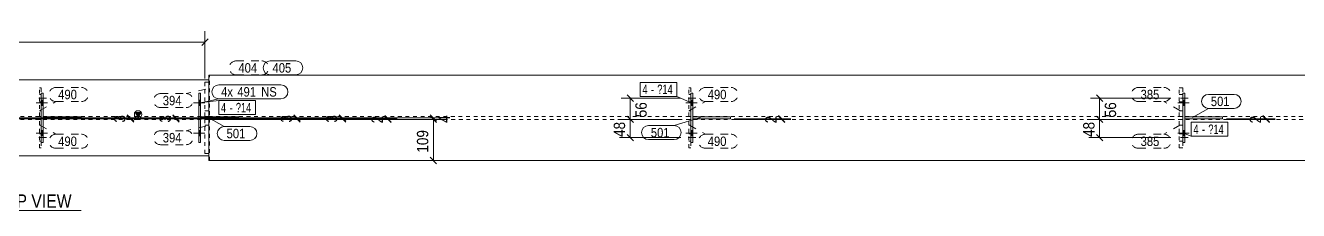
# Model space of a CAD drawing. Header units: millimetres. Extents: x 2 to 1174, y 1 to 825.
# Drawn here: x 559.1 to 895.4, y 561 to 609.8 of the extents above; entities that cross this region are included whole.
import ezdxf

# ---------------------------------------------------------------- set-up
doc = ezdxf.new("R2010")
doc.units = ezdxf.units.MM
for name, pattern in [('XKITLINE00', [0]), ('XKITLINE01', [4, 1, -1, 1, -1]), ('XKITLINE02', [4, 2, -2])]:
    doc.linetypes.add(name, pattern=pattern)
for name, color, linetype, lineweight in [('Bolt', 3, 'Continuous', 0), ('BoltMark', 7, 'Continuous', 0), ('Dimensions', 7, 'Continuous', 0), ('OtherObjectType', 7, 'Continuous', 0), ('Part', 2, 'Continuous', 0), ('PartMark', 7, 'Continuous', 0)]:
    doc.layers.add(name, color=color, linetype=linetype, lineweight=lineweight)
doc.styles.add('ARIAL', font='ARIAL.TTF')
doc.styles.add('ARIAL_NARROW', font='ARIALN.TTF')

# ---------------------------------------------------------------- blocks, each defined once
blk = doc.blocks.new('*A81')
at = {"layer": 'Bolt', "color": 3, "linetype": 'XKITLINE02', "lineweight": 0}
for p, q in [((564.66, 590.64), (561.66, 590.64)), ((563.31, 591.62), (562.81, 591.62)), ((563.31, 589.65), (562.81, 589.65))]:
    blk.add_line(p, q, dxfattribs=at)
blk = doc.blocks.new('*A82')
at = {"layer": 'Bolt', "color": 3, "linetype": 'XKITLINE02', "lineweight": 0}
for p, q in [((564.66, 580.24), (561.66, 580.24)), ((563.31, 581.22), (562.81, 581.22)), ((563.31, 579.25), (562.81, 579.25))]:
    blk.add_line(p, q, dxfattribs=at)
blk = doc.blocks.new('*A83')
at = {"layer": 'Bolt'}
for points in [[(563.31, 590.14), (563.81, 590.14), (563.81, 588.74), (563.31, 588.74)], [(563.31, 590.14), (563.81, 590.14), (563.81, 588.74), (563.31, 588.74)], [(563.31, 582.14), (563.81, 582.14), (563.81, 580.74), (563.31, 580.74)], [(563.31, 582.14), (563.81, 582.14), (563.81, 580.74), (563.31, 580.74)]]:
    blk.add_hatch(color=3, dxfattribs=at).paths.add_polyline_path(points, flags=17)
at = {"layer": 'Bolt', "color": 3, "linetype": 'XKITLINE00', "lineweight": 0}
for p, q in [((564.97, 589.44), (561.97, 589.44)), ((564.97, 589.44), (561.97, 589.44)), ((563.81, 590.14), (563.31, 590.14)), ((563.81, 590.14), (563.31, 590.14)), ((563.81, 588.74), (563.31, 588.74)), ((563.81, 588.74), (563.31, 588.74)), ((563.81, 582.14), (563.31, 582.14)), ((563.81, 582.14), (563.31, 582.14)), ((564.97, 581.44), (561.97, 581.44)), ((564.97, 581.44), (561.97, 581.44)), ((563.81, 580.74), (563.31, 580.74)), ((563.81, 580.74), (563.31, 580.74))]:
    blk.add_line(p, q, dxfattribs=at)
blk = doc.blocks.new('*A84')
at = {"layer": 'Part'}
blk.add_hatch(color=2, dxfattribs=at).paths.add_polyline_path([(588.1, 586.84), (589.7, 586.84), (588.9, 585.44)], flags=17)
at = {"layer": 'Part', "color": 2, "linetype": 'XKITLINE00', "lineweight": 0}
for p, q in [((363.15, 595.44), (118.89, 595.44)), ((404.73, 595.44), (363.25, 595.44)), ((446.63, 595.44), (404.83, 595.44)), ((488.21, 595.44), (446.73, 595.44)), ((546.91, 595.44), (488.31, 595.44)), ((588.81, 595.44), (547.01, 595.44)), ((607.54, 595.44), (588.91, 595.44)), ((607.54, 595.44), (607.54, 585.69)), ((588.9, 585.44), (588.1, 586.84)), ((588.1, 586.84), (589.7, 586.84)), ((589.7, 586.84), (588.9, 585.44)), ((607.54, 575.44), (607.54, 585.19)), ((363.15, 575.44), (118.89, 575.44)), ((404.73, 575.44), (363.25, 575.44)), ((446.63, 575.44), (404.83, 575.44)), ((488.21, 575.44), (446.73, 575.44)), ((546.91, 575.44), (488.31, 575.44)), ((588.81, 575.44), (547.01, 575.44)), ((607.54, 575.44), (588.91, 575.44))]:
    blk.add_line(p, q, dxfattribs=at)
at = {"layer": 'Part', "color": 7, "linetype": 'XKITLINE01', "lineweight": 0}
for p, q in [((118.89, 575.44), (118.89, 595.44)), ((363.15, 585.84), (118.89, 585.84)), ((404.73, 585.84), (363.25, 585.84)), ((446.63, 585.84), (404.83, 585.84)), ((488.21, 585.84), (446.73, 585.84)), ((546.91, 585.84), (488.31, 585.84)), ((588.81, 585.84), (547.01, 585.84)), ((607.54, 585.84), (588.91, 585.84)), ((607.54, 585.69), (607.54, 585.19)), ((363.15, 585.04), (118.89, 585.04)), ((404.73, 585.04), (363.25, 585.04)), ((446.63, 585.04), (404.83, 585.04)), ((488.21, 585.04), (446.73, 585.04)), ((546.91, 585.04), (488.31, 585.04)), ((588.81, 585.04), (547.01, 585.04)), ((607.54, 585.04), (588.91, 585.04))]:
    blk.add_line(p, q, dxfattribs=at)
at = {"layer": 'Part', "color": 2, "linetype": 'XKITLINE00', "lineweight": 0}
blk.add_circle((588.9, 586.34), 1, dxfattribs=at)
blk = doc.blocks.new('*A106')
at = {"layer": 'Part', "color": 7, "linetype": 'XKITLINE01', "lineweight": 0}
for p, q in [((562.81, 585.84), (562.81, 593.34)), ((562.81, 593.34), (563.31, 593.34)), ((563.31, 593.34), (563.31, 585.84)), ((562.81, 587.34), (563.31, 587.34)), ((563.31, 585.84), (562.81, 585.84))]:
    blk.add_line(p, q, dxfattribs=at)
blk = doc.blocks.new('*A107')
at = {"layer": 'Part', "color": 7, "linetype": 'XKITLINE01', "lineweight": 0}
for p, q in [((562.81, 577.54), (562.81, 585.04)), ((562.81, 585.04), (563.31, 585.04)), ((562.81, 583.54), (563.31, 583.54)), ((563.31, 585.04), (563.31, 577.54)), ((563.31, 577.54), (562.81, 577.54))]:
    blk.add_line(p, q, dxfattribs=at)
blk = doc.blocks.new('*A108')
at = {"layer": 'Part', "color": 2, "linetype": 'XKITLINE00', "lineweight": 0}
for p, q in [((563.81, 585.69), (573.81, 585.69)), ((573.81, 585.19), (563.81, 585.19)), ((573.81, 585.19), (573.81, 585.69))]:
    blk.add_line(p, q, dxfattribs=at)
at = {"layer": 'Part', "color": 7, "linetype": 'XKITLINE01', "lineweight": 0}
blk.add_line((563.81, 585.19), (563.81, 585.69), dxfattribs=at)
blk.add_line((563.81, 585.19), (563.81, 585.69), dxfattribs=at)
blk = doc.blocks.new('*A109')
at = {"layer": 'Part', "color": 2, "linetype": 'XKITLINE00', "lineweight": 0}
for p, q in [((563.31, 591.94), (563.81, 591.94)), ((563.31, 578.94), (563.31, 591.94)), ((563.81, 591.94), (563.81, 578.94)), ((563.81, 578.94), (563.31, 578.94))]:
    blk.add_line(p, q, dxfattribs=at)
blk = doc.blocks.new('*A110')
at = {"layer": 'Part', "color": 2, "linetype": 'XKITLINE00', "lineweight": 0}
for p, q in [((605.39, 585.69), (615.39, 585.69)), ((615.39, 585.19), (605.39, 585.19)), ((615.39, 585.19), (615.39, 585.69))]:
    blk.add_line(p, q, dxfattribs=at)
at = {"layer": 'Part', "color": 7, "linetype": 'XKITLINE01', "lineweight": 0}
blk.add_line((605.39, 585.19), (605.39, 585.69), dxfattribs=at)
blk.add_line((605.39, 585.19), (605.39, 585.69), dxfattribs=at)
blk = doc.blocks.new('*A111')
at = {"layer": 'Part', "color": 2, "linetype": 'XKITLINE00', "lineweight": 0}
for p, q in [((604.89, 591.94), (605.39, 591.94)), ((604.89, 578.94), (604.89, 591.94)), ((605.39, 591.94), (605.39, 578.94)), ((605.39, 578.94), (604.89, 578.94))]:
    blk.add_line(p, q, dxfattribs=at)
blk = doc.blocks.new('*A112')
at = {"layer": 'Part', "color": 7, "linetype": 'XKITLINE01', "lineweight": 0}
for p, q in [((734.39, 585.84), (734.39, 593.34)), ((734.39, 593.34), (734.89, 593.34)), ((734.89, 593.34), (734.89, 585.84)), ((734.39, 587.34), (734.89, 587.34)), ((734.89, 585.84), (734.39, 585.84))]:
    blk.add_line(p, q, dxfattribs=at)
blk = doc.blocks.new('*A113')
at = {"layer": 'Part', "color": 7, "linetype": 'XKITLINE01', "lineweight": 0}
for p, q in [((734.39, 577.54), (734.39, 585.04)), ((734.39, 585.04), (734.89, 585.04)), ((734.39, 583.54), (734.89, 583.54)), ((734.89, 585.04), (734.89, 577.54)), ((734.89, 577.54), (734.39, 577.54))]:
    blk.add_line(p, q, dxfattribs=at)
blk = doc.blocks.new('*A114')
at = {"layer": 'Part', "color": 2, "linetype": 'XKITLINE00', "lineweight": 0}
for p, q in [((735.39, 585.69), (745.39, 585.69)), ((745.39, 585.19), (735.39, 585.19)), ((745.39, 585.19), (745.39, 585.69))]:
    blk.add_line(p, q, dxfattribs=at)
at = {"layer": 'Part', "color": 7, "linetype": 'XKITLINE01', "lineweight": 0}
blk.add_line((735.39, 585.19), (735.39, 585.69), dxfattribs=at)
blk.add_line((735.39, 585.19), (735.39, 585.69), dxfattribs=at)
blk = doc.blocks.new('*A115')
at = {"layer": 'Part', "color": 2, "linetype": 'XKITLINE00', "lineweight": 0}
for p, q in [((734.89, 591.94), (735.39, 591.94)), ((734.89, 578.94), (734.89, 591.94)), ((735.39, 591.94), (735.39, 578.94)), ((735.39, 578.94), (734.89, 578.94))]:
    blk.add_line(p, q, dxfattribs=at)
blk = doc.blocks.new('*A116')
at = {"layer": 'Part', "color": 7, "linetype": 'XKITLINE01', "lineweight": 0}
for p, q in [((863.89, 585.84), (863.89, 593.34)), ((863.89, 593.34), (864.89, 593.34)), ((864.89, 593.34), (864.89, 585.84)), ((863.89, 587.34), (864.89, 587.34)), ((864.89, 585.84), (863.89, 585.84))]:
    blk.add_line(p, q, dxfattribs=at)
blk = doc.blocks.new('*A117')
at = {"layer": 'Part', "color": 7, "linetype": 'XKITLINE01', "lineweight": 0}
for p, q in [((863.89, 577.54), (863.89, 585.04)), ((863.89, 585.04), (864.89, 585.04)), ((863.89, 583.54), (864.89, 583.54)), ((864.89, 585.04), (864.89, 577.54)), ((864.89, 577.54), (863.89, 577.54))]:
    blk.add_line(p, q, dxfattribs=at)
blk = doc.blocks.new('*A118')
at = {"layer": 'Part', "color": 2, "linetype": 'XKITLINE00', "lineweight": 0}
for p, q in [((865.39, 585.69), (875.39, 585.69)), ((875.39, 585.19), (865.39, 585.19)), ((875.39, 585.19), (875.39, 585.69))]:
    blk.add_line(p, q, dxfattribs=at)
at = {"layer": 'Part', "color": 7, "linetype": 'XKITLINE01', "lineweight": 0}
blk.add_line((865.39, 585.19), (865.39, 585.69), dxfattribs=at)
blk.add_line((865.39, 585.19), (865.39, 585.69), dxfattribs=at)
blk = doc.blocks.new('*A119')
at = {"layer": 'Part', "color": 2, "linetype": 'XKITLINE00', "lineweight": 0}
for p, q in [((864.89, 591.94), (865.39, 591.94)), ((864.89, 578.94), (864.89, 591.94)), ((865.39, 591.94), (865.39, 578.94)), ((865.39, 578.94), (864.89, 578.94))]:
    blk.add_line(p, q, dxfattribs=at)
blk = doc.blocks.new('*A120')
at = {"layer": 'Part', "color": 2, "linetype": 'XKITLINE00', "lineweight": 0}
for p, q in [((1006.63, 596.69), (607.54, 596.69)), ((607.54, 596.69), (607.54, 585.69)), ((1006.63, 596.69), (1006.63, 585.94)), ((607.54, 574.19), (607.54, 585.19)), ((1006.63, 574.19), (1006.63, 584.94)), ((1006.63, 574.19), (607.54, 574.19))]:
    blk.add_line(p, q, dxfattribs=at)
at = {"layer": 'Part', "color": 7, "linetype": 'XKITLINE01', "lineweight": 0}
for p, q in [((607.54, 585.19), (607.54, 585.69)), ((1006.63, 584.94), (1006.63, 585.94))]:
    blk.add_line(p, q, dxfattribs=at)
blk = doc.blocks.new('*A126')
at = {"layer": 'Part', "color": 7, "linetype": 'XKITLINE01', "lineweight": 0}
for p, q in [((607.54, 594.84), (606.54, 594.84)), ((606.54, 594.84), (606.54, 585.84)), ((607.54, 585.84), (607.54, 594.84)), ((607.54, 587.34), (606.54, 587.34)), ((606.54, 585.84), (607.54, 585.84))]:
    blk.add_line(p, q, dxfattribs=at)
blk = doc.blocks.new('*A127')
at = {"layer": 'Part', "color": 7, "linetype": 'XKITLINE01', "lineweight": 0}
for p, q in [((607.54, 585.04), (606.54, 585.04)), ((606.54, 585.04), (606.54, 576.04)), ((607.54, 583.54), (606.54, 583.54)), ((607.54, 576.04), (607.54, 585.04)), ((606.54, 576.04), (607.54, 576.04))]:
    blk.add_line(p, q, dxfattribs=at)
blk = doc.blocks.new('*A131')
at = {"layer": 'Part', "color": 7, "linetype": 'XKITLINE01', "lineweight": 0}
for p, q in [((607.54, 585.84), (607.54, 585.84)), ((607.54, 585.84), (1006.63, 585.84)), ((607.54, 585.04), (607.54, 585.84)), ((607.54, 585.04), (607.54, 585.84)), ((995.32, 585.04), (995.32, 585.84)), ((1006.63, 585.84), (1006.63, 585.04)), ((1006.63, 585.04), (607.54, 585.04))]:
    blk.add_line(p, q, dxfattribs=at)
blk = doc.blocks.new('*A147')
at = {"layer": 'Bolt'}
for points in [[(604.89, 590.14), (605.39, 590.14), (605.39, 588.74), (604.89, 588.74)], [(604.89, 590.14), (605.39, 590.14), (605.39, 588.74), (604.89, 588.74)], [(604.89, 582.14), (605.39, 582.14), (605.39, 580.74), (604.89, 580.74)], [(604.89, 582.14), (605.39, 582.14), (605.39, 580.74), (604.89, 580.74)]]:
    blk.add_hatch(color=3, dxfattribs=at).paths.add_polyline_path(points, flags=17)
at = {"layer": 'Bolt', "color": 3, "linetype": 'XKITLINE00', "lineweight": 0}
for p, q in [((606.55, 589.44), (603.55, 589.44)), ((606.55, 589.44), (603.55, 589.44)), ((605.39, 590.14), (604.89, 590.14)), ((605.39, 590.14), (604.89, 590.14)), ((605.39, 588.74), (604.89, 588.74)), ((605.39, 588.74), (604.89, 588.74)), ((605.39, 582.14), (604.89, 582.14)), ((605.39, 582.14), (604.89, 582.14)), ((606.55, 581.44), (603.55, 581.44)), ((606.55, 581.44), (603.55, 581.44)), ((605.39, 580.74), (604.89, 580.74)), ((605.39, 580.74), (604.89, 580.74))]:
    blk.add_line(p, q, dxfattribs=at)
blk = doc.blocks.new('*A148')
at = {"layer": 'Bolt', "color": 3, "linetype": 'XKITLINE02', "lineweight": 0}
for p, q in [((736.24, 590.64), (733.24, 590.64)), ((734.89, 591.62), (734.39, 591.62)), ((734.89, 589.65), (734.39, 589.65))]:
    blk.add_line(p, q, dxfattribs=at)
blk = doc.blocks.new('*A149')
at = {"layer": 'Bolt', "color": 3, "linetype": 'XKITLINE02', "lineweight": 0}
for p, q in [((736.24, 580.24), (733.24, 580.24)), ((734.89, 581.22), (734.39, 581.22)), ((734.89, 579.25), (734.39, 579.25))]:
    blk.add_line(p, q, dxfattribs=at)
blk = doc.blocks.new('*A150')
at = {"layer": 'Bolt'}
for points in [[(734.89, 590.14), (735.39, 590.14), (735.39, 588.74), (734.89, 588.74)], [(734.89, 590.14), (735.39, 590.14), (735.39, 588.74), (734.89, 588.74)], [(734.89, 582.14), (735.39, 582.14), (735.39, 580.74), (734.89, 580.74)], [(734.89, 582.14), (735.39, 582.14), (735.39, 580.74), (734.89, 580.74)]]:
    blk.add_hatch(color=3, dxfattribs=at).paths.add_polyline_path(points, flags=17)
at = {"layer": 'Bolt', "color": 3, "linetype": 'XKITLINE00', "lineweight": 0}
for p, q in [((736.55, 589.44), (733.55, 589.44)), ((736.55, 589.44), (733.55, 589.44)), ((735.39, 590.14), (734.89, 590.14)), ((735.39, 590.14), (734.89, 590.14)), ((735.39, 588.74), (734.89, 588.74)), ((735.39, 588.74), (734.89, 588.74)), ((735.39, 582.14), (734.89, 582.14)), ((735.39, 582.14), (734.89, 582.14)), ((736.55, 581.44), (733.55, 581.44)), ((736.55, 581.44), (733.55, 581.44)), ((735.39, 580.74), (734.89, 580.74)), ((735.39, 580.74), (734.89, 580.74))]:
    blk.add_line(p, q, dxfattribs=at)
blk = doc.blocks.new('*A151')
at = {"layer": 'Bolt', "color": 3, "linetype": 'XKITLINE02', "lineweight": 0}
for p, q in [((866.24, 590.64), (862.74, 590.64)), ((864.89, 591.62), (863.89, 591.62)), ((864.89, 589.65), (863.89, 589.65))]:
    blk.add_line(p, q, dxfattribs=at)
blk = doc.blocks.new('*A152')
at = {"layer": 'Bolt', "color": 3, "linetype": 'XKITLINE02', "lineweight": 0}
for p, q in [((866.24, 580.24), (862.74, 580.24)), ((864.89, 581.22), (863.89, 581.22)), ((864.89, 579.25), (863.89, 579.25))]:
    blk.add_line(p, q, dxfattribs=at)
blk = doc.blocks.new('*A153')
at = {"layer": 'Bolt'}
for points in [[(864.89, 590.14), (865.39, 590.14), (865.39, 588.74), (864.89, 588.74)], [(864.89, 590.14), (865.39, 590.14), (865.39, 588.74), (864.89, 588.74)], [(864.89, 582.14), (865.39, 582.14), (865.39, 580.74), (864.89, 580.74)], [(864.89, 582.14), (865.39, 582.14), (865.39, 580.74), (864.89, 580.74)]]:
    blk.add_hatch(color=3, dxfattribs=at).paths.add_polyline_path(points, flags=17)
at = {"layer": 'Bolt', "color": 3, "linetype": 'XKITLINE00', "lineweight": 0}
for p, q in [((866.55, 589.44), (863.55, 589.44)), ((866.55, 589.44), (863.55, 589.44)), ((865.39, 590.14), (864.89, 590.14)), ((865.39, 590.14), (864.89, 590.14)), ((865.39, 588.74), (864.89, 588.74)), ((865.39, 588.74), (864.89, 588.74)), ((865.39, 582.14), (864.89, 582.14)), ((865.39, 582.14), (864.89, 582.14)), ((866.55, 581.44), (863.55, 581.44)), ((866.55, 581.44), (863.55, 581.44)), ((865.39, 580.74), (864.89, 580.74)), ((865.39, 580.74), (864.89, 580.74))]:
    blk.add_line(p, q, dxfattribs=at)
blk = doc.blocks.new('*A156')
at = {"layer": 'Part', "color": 7, "linetype": 'XKITLINE01', "lineweight": 0}
for p, q in [((995.32, 596.69), (607.54, 596.69)), ((607.54, 596.69), (607.54, 574.19)), ((607.71, 574.19), (607.71, 596.69)), ((995.15, 574.19), (995.15, 596.69)), ((995.32, 574.19), (995.32, 596.69)), ((995.32, 574.19), (607.54, 574.19))]:
    blk.add_line(p, q, dxfattribs=at)
blk = doc.blocks.new('*A305')
at = {"layer": 'Dimensions', "color": 7, "linetype": 'XKITLINE00', "lineweight": 0}
for p, q in [((432.63, 585.44), (645.29, 585.44)), ((432.63, 585.19), (645.29, 585.19)), ((642.04, 586.28), (643.73, 584.59)), ((642.04, 586.03), (643.73, 584.34)), ((642.89, 585.19), (642.89, 585.44))]:
    blk.add_line(p, q, dxfattribs=at)
at = {"layer": 'Dimensions', "color": 3}
for p in [(642.89, 585.44), (642.89, 585.19)]:
    blk.add_point(p, dxfattribs=at)
at = {"layer": 'Dimensions', "color": 3, "style": 'ARIAL', "width": 0.85}
blk.add_text('3', height=3, rotation=90.0002, dxfattribs=at).set_placement((641.54, 584.2))
blk = doc.blocks.new('*A306')
at = {"layer": 'Dimensions', "color": 7, "linetype": 'XKITLINE00', "lineweight": 0}
for p, q in [((390.73, 585.44), (633.29, 585.44)), ((390.73, 585.19), (633.29, 585.19)), ((630.04, 586.28), (631.73, 584.59)), ((630.04, 586.03), (631.73, 584.34)), ((630.89, 585.19), (630.89, 585.44))]:
    blk.add_line(p, q, dxfattribs=at)
at = {"layer": 'Dimensions', "color": 3}
for p in [(630.89, 585.44), (630.89, 585.19)]:
    blk.add_point(p, dxfattribs=at)
at = {"layer": 'Dimensions', "color": 3, "style": 'ARIAL', "width": 0.85}
blk.add_text('3', height=3, rotation=90.0002, dxfattribs=at).set_placement((629.54, 584.2))
blk = doc.blocks.new('*A307')
at = {"layer": 'Dimensions', "color": 7, "linetype": 'XKITLINE00', "lineweight": 0}
for p, q in [((349.15, 585.44), (601.29, 585.44)), ((349.15, 585.19), (601.29, 585.19)), ((598.04, 586.28), (599.73, 584.59)), ((598.04, 586.03), (599.73, 584.34)), ((598.89, 585.19), (598.89, 585.44))]:
    blk.add_line(p, q, dxfattribs=at)
at = {"layer": 'Dimensions', "color": 3}
for p in [(598.89, 585.44), (598.89, 585.19)]:
    blk.add_point(p, dxfattribs=at)
at = {"layer": 'Dimensions', "color": 3, "style": 'ARIAL', "width": 0.85}
blk.add_text('3', height=3, rotation=90.0002, dxfattribs=at).set_placement((597.54, 584.2))
blk = doc.blocks.new('*A308')
at = {"layer": 'Dimensions', "color": 7, "linetype": 'XKITLINE00', "lineweight": 0}
for p, q in [((315.4, 606.28), (313.71, 604.59)), ((314.56, 595.84), (314.56, 608.29)), ((314.56, 605.44), (606.54, 605.44)), ((607.39, 606.28), (605.69, 604.59)), ((606.54, 595.84), (606.54, 608.29))]:
    blk.add_line(p, q, dxfattribs=at)
at = {"layer": 'Dimensions', "color": 3}
for p in [(314.56, 605.44), (606.54, 605.44)]:
    blk.add_point(p, dxfattribs=at)
at = {"layer": 'Dimensions', "color": 3, "style": 'ARIAL', "width": 0.85}
blk.add_text('6747', height=3, dxfattribs=at).set_placement((456.1, 606.79))
blk = doc.blocks.new('*A309')
at = {"layer": 'OtherObjectType', "color": 7, "linetype": 'XKITLINE00', "lineweight": 0}
blk.add_line((551, 560.99), (573.82, 560.99), dxfattribs=at)
at = {"layer": 'OtherObjectType', "color": 7, "style": 'ARIAL', "width": 0.85}
blk.add_text('TOP VIEW', height=3.5, dxfattribs=at).set_placement((551, 561.74))
blk = doc.blocks.new('*A333')
at = {"layer": 'Dimensions', "color": 7, "linetype": 'XKITLINE00', "lineweight": 0}
for p, q in [((666.04, 585.88), (667.73, 584.19)), ((608.54, 585.04), (669.29, 585.04)), ((666.89, 574.19), (666.89, 585.04)), ((608.54, 574.19), (669.29, 574.19)), ((666.04, 575.03), (667.73, 573.34))]:
    blk.add_line(p, q, dxfattribs=at)
at = {"layer": 'Dimensions', "color": 3}
for p in [(666.89, 585.04), (666.89, 574.19)]:
    blk.add_point(p, dxfattribs=at)
at = {"layer": 'Dimensions', "color": 3, "style": 'ARIAL', "width": 0.85}
blk.add_text('109', height=3, rotation=90.0002, dxfattribs=at).set_placement((665.54, 576.27))
blk = doc.blocks.new('*A334')
at = {"layer": 'Dimensions', "color": 7, "linetype": 'XKITLINE00', "lineweight": 0}
for p, q in [((608.54, 585.44), (669.74, 585.44)), ((666.04, 586.28), (667.73, 584.59)), ((666.04, 585.88), (667.73, 584.19)), ((666.89, 585.04), (666.89, 585.44)), ((608.54, 585.04), (669.74, 585.04))]:
    blk.add_line(p, q, dxfattribs=at)
at = {"layer": 'Dimensions', "color": 3}
for p in [(666.89, 585.44), (666.89, 585.04)]:
    blk.add_point(p, dxfattribs=at)
at = {"layer": 'Dimensions', "color": 3, "style": 'ARIAL', "width": 0.85}
blk.add_text('4', height=3, rotation=90.0002, dxfattribs=at).set_placement((671.24, 584.12))
blk = doc.blocks.new('*A335')
at = {"layer": 'Dimensions', "color": 7, "linetype": 'XKITLINE00', "lineweight": 0}
for p, q in [((718.04, 585.88), (719.73, 584.19)), ((732.24, 585.04), (716.04, 585.04)), ((718.89, 580.24), (718.89, 585.04)), ((732.24, 580.24), (716.04, 580.24)), ((718.04, 581.08), (719.73, 579.39))]:
    blk.add_line(p, q, dxfattribs=at)
at = {"layer": 'Dimensions', "color": 3}
for p in [(718.89, 585.04), (718.89, 580.24)]:
    blk.add_point(p, dxfattribs=at)
at = {"layer": 'Dimensions', "color": 3, "style": 'ARIAL', "width": 0.85}
blk.add_text('48', height=3, rotation=90.0002, dxfattribs=at).set_placement((717.54, 580.41))
blk = doc.blocks.new('*A336')
at = {"layer": 'Dimensions', "color": 7, "linetype": 'XKITLINE00', "lineweight": 0}
for p, q in [((732.24, 590.64), (716.49, 590.64)), ((718.04, 591.48), (719.73, 589.79)), ((718.89, 585.04), (718.89, 590.64)), ((718.04, 585.88), (719.73, 584.19)), ((732.24, 585.04), (716.49, 585.04))]:
    blk.add_line(p, q, dxfattribs=at)
at = {"layer": 'Dimensions', "color": 3}
for p in [(718.89, 590.64), (718.89, 585.04)]:
    blk.add_point(p, dxfattribs=at)
at = {"layer": 'Dimensions', "color": 3, "style": 'ARIAL', "width": 0.85}
blk.add_text('56', height=3, rotation=90.0002, dxfattribs=at).set_placement((723.24, 585.61))
blk = doc.blocks.new('*A337')
at = {"layer": 'Dimensions', "color": 7, "linetype": 'XKITLINE00', "lineweight": 0}
for p, q in [((842.04, 585.88), (843.73, 584.19)), ((861.74, 585.04), (840.04, 585.04)), ((842.89, 580.24), (842.89, 585.04)), ((861.74, 580.24), (840.04, 580.24)), ((842.04, 581.08), (843.73, 579.39))]:
    blk.add_line(p, q, dxfattribs=at)
at = {"layer": 'Dimensions', "color": 3}
for p in [(842.89, 585.04), (842.89, 580.24)]:
    blk.add_point(p, dxfattribs=at)
at = {"layer": 'Dimensions', "color": 3, "style": 'ARIAL', "width": 0.85}
blk.add_text('48', height=3, rotation=90.0002, dxfattribs=at).set_placement((841.54, 580.41))
blk = doc.blocks.new('*A338')
at = {"layer": 'Dimensions', "color": 7, "linetype": 'XKITLINE00', "lineweight": 0}
for p, q in [((861.74, 590.64), (840.49, 590.64)), ((842.04, 591.48), (843.73, 589.79)), ((842.89, 585.04), (842.89, 590.64)), ((842.04, 585.88), (843.73, 584.19)), ((861.74, 585.04), (840.49, 585.04))]:
    blk.add_line(p, q, dxfattribs=at)
at = {"layer": 'Dimensions', "color": 3}
for p in [(842.89, 590.64), (842.89, 585.04)]:
    blk.add_point(p, dxfattribs=at)
at = {"layer": 'Dimensions', "color": 3, "style": 'ARIAL', "width": 0.85}
blk.add_text('56', height=3, rotation=90.0002, dxfattribs=at).set_placement((847.24, 585.61))
blk = doc.blocks.new('*A339')
at = {"layer": 'Dimensions', "color": 7, "linetype": 'XKITLINE00', "lineweight": 0}
for p, q in [((876.39, 585.19), (889.29, 585.19)), ((886.04, 586.03), (887.73, 584.34)), ((886.04, 585.88), (887.73, 584.19)), ((886.89, 585.04), (886.89, 585.19)), ((876.39, 585.04), (889.29, 585.04))]:
    blk.add_line(p, q, dxfattribs=at)
at = {"layer": 'Dimensions', "color": 3}
for p in [(886.89, 585.19), (886.89, 585.04)]:
    blk.add_point(p, dxfattribs=at)
at = {"layer": 'Dimensions', "color": 3, "style": 'ARIAL', "width": 0.85}
blk.add_text('2', height=3, rotation=90.0002, dxfattribs=at).set_placement((885.54, 584))
blk = doc.blocks.new('*A340')
at = {"layer": 'Dimensions', "color": 7, "linetype": 'XKITLINE00', "lineweight": 0}
for p, q in [((616.39, 585.19), (657.29, 585.19)), ((654.04, 586.03), (655.73, 584.34)), ((654.04, 585.88), (655.73, 584.19)), ((654.89, 585.04), (654.89, 585.19)), ((616.39, 585.04), (657.29, 585.04))]:
    blk.add_line(p, q, dxfattribs=at)
at = {"layer": 'Dimensions', "color": 3}
for p in [(654.89, 585.19), (654.89, 585.04)]:
    blk.add_point(p, dxfattribs=at)
at = {"layer": 'Dimensions', "color": 3, "style": 'ARIAL', "width": 0.85}
blk.add_text('2', height=3, rotation=90.0002, dxfattribs=at).set_placement((653.54, 584))
blk = doc.blocks.new('*A341')
at = {"layer": 'Dimensions', "color": 7, "linetype": 'XKITLINE00', "lineweight": 0}
for p, q in [((746.39, 585.19), (761.29, 585.19)), ((758.04, 586.03), (759.73, 584.34)), ((758.04, 585.88), (759.73, 584.19)), ((758.89, 585.04), (758.89, 585.19)), ((746.39, 585.04), (761.29, 585.04))]:
    blk.add_line(p, q, dxfattribs=at)
at = {"layer": 'Dimensions', "color": 3}
for p in [(758.89, 585.19), (758.89, 585.04)]:
    blk.add_point(p, dxfattribs=at)
at = {"layer": 'Dimensions', "color": 3, "style": 'ARIAL', "width": 0.85}
blk.add_text('2', height=3, rotation=90.0002, dxfattribs=at).set_placement((757.54, 584))
blk = doc.blocks.new('*A342')
at = {"layer": 'Dimensions', "color": 7, "linetype": 'XKITLINE00', "lineweight": 0}
for p, q in [((574.81, 585.44), (589.29, 585.44)), ((574.81, 585.19), (589.29, 585.19)), ((586.04, 586.28), (587.73, 584.59)), ((586.04, 586.03), (587.73, 584.34)), ((586.89, 585.19), (586.89, 585.44))]:
    blk.add_line(p, q, dxfattribs=at)
at = {"layer": 'Dimensions', "color": 3}
for p in [(586.89, 585.44), (586.89, 585.19)]:
    blk.add_point(p, dxfattribs=at)
at = {"layer": 'Dimensions', "color": 3, "style": 'ARIAL', "width": 0.85}
blk.add_text('3', height=3, rotation=90.0002, dxfattribs=at).set_placement((585.54, 584.2))
blk = doc.blocks.new('*A344')
at = {"layer": 'BoltMark', "color": 7, "linetype": 'XKITLINE00', "lineweight": 0}
for p, q in [((867.08, 584.29), (876.77, 584.29)), ((867.08, 580.59), (867.08, 584.29)), ((876.77, 580.59), (876.77, 584.29)), ((865.05, 581.44), (867.08, 580.59)), ((867.08, 580.59), (876.77, 580.59))]:
    blk.add_line(p, q, dxfattribs=at)
at = {"layer": 'BoltMark', "color": 3, "style": 'ARIAL_NARROW', "width": 0.85}
for s, p in [('4', (867.68, 581.19)), ('-', (869.95, 581.19)), ('?14', (871.61, 581.19))]:
    blk.add_text(s, height=2.5, dxfattribs=at).set_placement(p)
blk = doc.blocks.new('*A345')
at = {"layer": 'BoltMark', "color": 7, "linetype": 'XKITLINE00', "lineweight": 0}
for p, q in [((721.52, 594.82), (731.21, 594.82)), ((721.52, 591.12), (721.52, 594.82)), ((731.21, 591.12), (731.21, 594.82)), ((721.52, 591.12), (731.21, 591.12)), ((735.05, 589.44), (731.21, 591.12))]:
    blk.add_line(p, q, dxfattribs=at)
at = {"layer": 'BoltMark', "color": 3, "style": 'ARIAL_NARROW', "width": 0.85}
for s, p in [('4', (722.12, 591.72)), ('-', (724.39, 591.72)), ('?14', (726.05, 591.72))]:
    blk.add_text(s, height=2.5, dxfattribs=at).set_placement(p)
blk = doc.blocks.new('*A346')
at = {"layer": 'BoltMark', "color": 7, "linetype": 'XKITLINE00', "lineweight": 0}
for p, q in [((605.05, 589.44), (610.18, 589.99)), ((610.18, 589.99), (619.87, 589.99)), ((610.18, 586.29), (610.18, 589.99)), ((619.87, 586.29), (619.87, 589.99)), ((610.18, 586.29), (619.87, 586.29))]:
    blk.add_line(p, q, dxfattribs=at)
at = {"layer": 'BoltMark', "color": 3, "style": 'ARIAL_NARROW', "width": 0.85}
for s, p in [('4', (610.78, 586.89)), ('?14', (614.71, 586.89)), ('-', (613.05, 586.89))]:
    blk.add_text(s, height=2.5, dxfattribs=at).set_placement(p)
blk = doc.blocks.new('*A350')
at = {"layer": 'PartMark', "color": 7, "linetype": 'XKITLINE02', "lineweight": 0}
for p, q in [((594.81, 582.06), (601.57, 582.06)), ((606.77, 583.21), (601.57, 582.06)), ((594.81, 578.36), (601.57, 578.36))]:
    blk.add_line(p, q, dxfattribs=at)
for centre, start, end in [((594.81, 580.21), 90, 270), ((601.57, 580.21), 270, 90)]:
    blk.add_arc(centre, 1.85, start, end, dxfattribs=at)
at = {"layer": 'PartMark', "color": 3, "style": 'ARIAL', "width": 0.85}
blk.add_text('394', height=2.5, dxfattribs=at).set_placement((595.41, 578.96))
blk = doc.blocks.new('*A351')
at = {"layer": 'PartMark', "color": 7, "linetype": 'XKITLINE02', "lineweight": 0}
for p, q in [((606.77, 593.01), (601.57, 591.86)), ((594.81, 591.86), (601.57, 591.86)), ((594.81, 588.16), (601.57, 588.16))]:
    blk.add_line(p, q, dxfattribs=at)
for centre, start, end in [((594.81, 590.01), 90, 270), ((601.57, 590.01), 270, 90)]:
    blk.add_arc(centre, 1.85, start, end, dxfattribs=at)
at = {"layer": 'PartMark', "color": 3, "style": 'ARIAL', "width": 0.85}
blk.add_text('394', height=2.5, dxfattribs=at).set_placement((595.41, 588.76))
blk = doc.blocks.new('*A357')
at = {"layer": 'PartMark', "color": 7, "linetype": 'XKITLINE00', "lineweight": 0}
for p, q in [((623.79, 600.49), (630.55, 600.49)), ((623.79, 596.79), (630.55, 596.79))]:
    blk.add_line(p, q, dxfattribs=at)
for centre, start, end in [((623.79, 598.64), 90, 270), ((630.55, 598.64), 270, 90)]:
    blk.add_arc(centre, 1.85, start, end, dxfattribs=at)
at = {"layer": 'PartMark', "color": 3, "style": 'ARIAL', "width": 0.85}
blk.add_text('405', height=2.5, dxfattribs=at).set_placement((624.39, 597.39))
blk = doc.blocks.new('*A358')
at = {"layer": 'PartMark', "color": 7, "linetype": 'XKITLINE00', "lineweight": 0}
for p, q in [((871.66, 591.65), (878.42, 591.65)), ((867.42, 585.56), (871.66, 587.95)), ((871.66, 587.95), (878.42, 587.95))]:
    blk.add_line(p, q, dxfattribs=at)
for centre, start, end in [((871.66, 589.8), 90, 270), ((878.42, 589.8), 270, 90)]:
    blk.add_arc(centre, 1.85, start, end, dxfattribs=at)
at = {"layer": 'PartMark', "color": 3, "style": 'ARIAL', "width": 0.85}
blk.add_text('501', height=2.5, dxfattribs=at).set_placement((872.26, 588.55))
blk = doc.blocks.new('*A359')
at = {"layer": 'PartMark', "color": 7, "linetype": 'XKITLINE02', "lineweight": 0}
for p, q in [((864.12, 583.51), (859.88, 581.11)), ((853.11, 581.11), (859.88, 581.11)), ((853.11, 577.41), (859.88, 577.41))]:
    blk.add_line(p, q, dxfattribs=at)
for centre, start, end in [((853.11, 579.26), 90, 270), ((859.88, 579.26), 270, 90)]:
    blk.add_arc(centre, 1.85, start, end, dxfattribs=at)
at = {"layer": 'PartMark', "color": 3, "style": 'ARIAL', "width": 0.85}
blk.add_text('385', height=2.5, dxfattribs=at).set_placement((853.71, 578.01))
blk = doc.blocks.new('*A360')
at = {"layer": 'PartMark', "color": 7, "linetype": 'XKITLINE02', "lineweight": 0}
for p, q in [((853.11, 593.46), (859.88, 593.46)), ((853.11, 589.76), (859.88, 589.76)), ((864.12, 587.37), (859.88, 589.76))]:
    blk.add_line(p, q, dxfattribs=at)
for centre, start, end in [((853.11, 591.61), 90, 270), ((859.88, 591.61), 270, 90)]:
    blk.add_arc(centre, 1.85, start, end, dxfattribs=at)
at = {"layer": 'PartMark', "color": 3, "style": 'ARIAL', "width": 0.85}
blk.add_text('385', height=2.5, dxfattribs=at).set_placement((853.71, 590.36))
blk = doc.blocks.new('*A361')
at = {"layer": 'PartMark', "color": 7, "linetype": 'XKITLINE00', "lineweight": 0}
for p, q in [((737.42, 585.56), (730.49, 583.41)), ((723.73, 583.41), (730.49, 583.41)), ((723.73, 579.71), (730.49, 579.71))]:
    blk.add_line(p, q, dxfattribs=at)
for centre, start, end in [((723.73, 581.56), 90, 270), ((730.49, 581.56), 270, 90)]:
    blk.add_arc(centre, 1.85, start, end, dxfattribs=at)
at = {"layer": 'PartMark', "color": 3, "style": 'ARIAL', "width": 0.85}
blk.add_text('501', height=2.5, dxfattribs=at).set_placement((724.33, 580.31))
blk = doc.blocks.new('*A362')
at = {"layer": 'PartMark', "color": 7, "linetype": 'XKITLINE02', "lineweight": 0}
for p, q in [((734.52, 583.51), (738.76, 581.11)), ((738.76, 581.11), (745.52, 581.11)), ((738.76, 577.41), (745.52, 577.41))]:
    blk.add_line(p, q, dxfattribs=at)
for centre, start, end in [((738.76, 579.26), 90, 270), ((745.52, 579.26), 270, 90)]:
    blk.add_arc(centre, 1.85, start, end, dxfattribs=at)
at = {"layer": 'PartMark', "color": 3, "style": 'ARIAL', "width": 0.85}
blk.add_text('490', height=2.5, dxfattribs=at).set_placement((739.36, 578.01))
blk = doc.blocks.new('*A363')
at = {"layer": 'PartMark', "color": 7, "linetype": 'XKITLINE02', "lineweight": 0}
for p, q in [((738.76, 593.46), (745.52, 593.46)), ((734.52, 587.37), (738.76, 589.76)), ((738.76, 589.76), (745.52, 589.76))]:
    blk.add_line(p, q, dxfattribs=at)
for centre, start, end in [((738.76, 591.61), 90, 270), ((745.52, 591.61), 270, 90)]:
    blk.add_arc(centre, 1.85, start, end, dxfattribs=at)
at = {"layer": 'PartMark', "color": 3, "style": 'ARIAL', "width": 0.85}
blk.add_text('490', height=2.5, dxfattribs=at).set_placement((739.36, 590.36))
blk = doc.blocks.new('*A364')
at = {"layer": 'PartMark', "color": 7, "linetype": 'XKITLINE00', "lineweight": 0}
for p, q in [((607.42, 585.56), (611.66, 583.16)), ((611.66, 583.16), (618.42, 583.16)), ((611.66, 579.46), (618.42, 579.46))]:
    blk.add_line(p, q, dxfattribs=at)
for centre, start, end in [((611.66, 581.31), 90, 270), ((618.42, 581.31), 270, 90)]:
    blk.add_arc(centre, 1.85, start, end, dxfattribs=at)
at = {"layer": 'PartMark', "color": 3, "style": 'ARIAL', "width": 0.85}
blk.add_text('501', height=2.5, dxfattribs=at).set_placement((612.26, 580.06))
blk = doc.blocks.new('*A365')
at = {"layer": 'PartMark', "color": 7, "linetype": 'XKITLINE02', "lineweight": 0}
for p, q in [((562.94, 583.51), (567.18, 581.11)), ((567.18, 581.11), (573.94, 581.11)), ((567.18, 577.41), (573.94, 577.41))]:
    blk.add_line(p, q, dxfattribs=at)
for centre, start, end in [((567.18, 579.26), 90, 270), ((573.94, 579.26), 270, 90)]:
    blk.add_arc(centre, 1.85, start, end, dxfattribs=at)
at = {"layer": 'PartMark', "color": 3, "style": 'ARIAL', "width": 0.85}
blk.add_text('490', height=2.5, dxfattribs=at).set_placement((567.78, 578.01))
blk = doc.blocks.new('*A366')
at = {"layer": 'PartMark', "color": 7, "linetype": 'XKITLINE02', "lineweight": 0}
for p, q in [((567.18, 593.46), (573.94, 593.46)), ((562.94, 587.37), (567.18, 589.76)), ((567.18, 589.76), (573.94, 589.76))]:
    blk.add_line(p, q, dxfattribs=at)
for centre, start, end in [((567.18, 591.61), 90, 270), ((573.94, 591.61), 270, 90)]:
    blk.add_arc(centre, 1.85, start, end, dxfattribs=at)
at = {"layer": 'PartMark', "color": 3, "style": 'ARIAL', "width": 0.85}
blk.add_text('490', height=2.5, dxfattribs=at).set_placement((567.78, 590.36))
blk = doc.blocks.new('*A368')
at = {"layer": 'PartMark', "color": 7, "linetype": 'XKITLINE02', "lineweight": 0}
for p, q in [((614.79, 600.49), (621.55, 600.49)), ((614.79, 596.79), (621.55, 596.79))]:
    blk.add_line(p, q, dxfattribs=at)
for centre, start, end in [((614.79, 598.64), 90, 270), ((621.55, 598.64), 270, 90)]:
    blk.add_arc(centre, 1.85, start, end, dxfattribs=at)
at = {"layer": 'PartMark', "color": 3, "style": 'ARIAL', "width": 0.85}
blk.add_text('404', height=2.5, dxfattribs=at).set_placement((615.39, 597.39))
blk = doc.blocks.new('*A369')
at = {"layer": 'PartMark', "color": 7, "linetype": 'XKITLINE00', "lineweight": 0}
for p, q in [((610.21, 594.16), (626.63, 594.16)), ((605.02, 589.31), (610.21, 590.46)), ((610.21, 590.46), (626.63, 590.46))]:
    blk.add_line(p, q, dxfattribs=at)
for centre, start, end in [((610.21, 592.31), 90, 270), ((626.63, 592.31), 270, 90)]:
    blk.add_arc(centre, 1.85, start, end, dxfattribs=at)
at = {"layer": 'PartMark', "color": 3, "style": 'ARIAL', "width": 0.85}
for s, p in [('4x', (610.81, 591.06)), ('491', (615.09, 591.06)), ('NS', (621.4, 591.06))]:
    blk.add_text(s, height=2.5, dxfattribs=at).set_placement(p)

msp = doc.modelspace()

# ---------------------------------------------------------------- block references
at = {"lineweight": 0}
for name in ['*A308', '*A368', '*A357', '*A120', '*A156', '*A106', '*A366', '*A109', '*A351', '*A111', '*A369', '*A126', '*A345', '*A112', '*A363', '*A115', '*A360', '*A116', '*A119', '*A81', '*A83', '*A147', '*A346', '*A336', '*A148', '*A150', '*A338', '*A151', '*A153', '*A358', '*A307', '*A306', '*A305', '*A108', '*A342', '*A110', '*A364', '*A131', '*A334', '*A333', '*A340', '*A335', '*A361', '*A114', '*A341', '*A337', '*A118', '*A339', '*A107', '*A365', '*A350', '*A127', '*A113', '*A362', '*A359', '*A117', '*A344', '*A82', '*A149', '*A152', '*A309']:
    msp.add_blockref(name, (0, 0), dxfattribs=at)
at = {"layer": 'Part', "lineweight": 0}
msp.add_blockref('*A84', (0, 0), dxfattribs=at)

doc.saveas('drawing.dxf')
